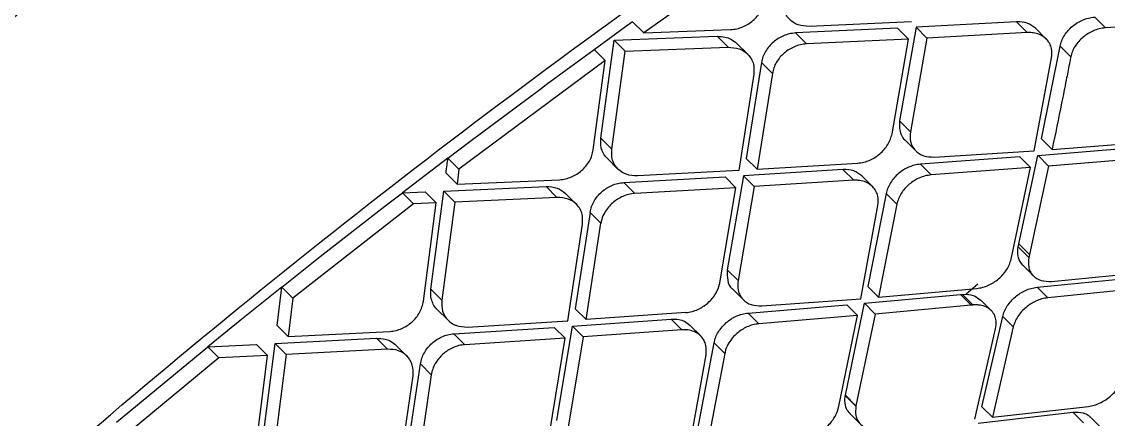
# Model space of a CAD drawing. Extents: x 943 to 1030, y 781 to 934.
# Drawn here: x 954.313 to 956.021, y 880.172 to 880.796 of the extents above; entities that cross this region are included whole.
import ezdxf

# ---------------------------------------------------------------- set-up
doc = ezdxf.new("R2010")
doc.units = 0
doc.header["$MEASUREMENT"] = 0
doc.layers.add('1', color=4, linetype='Continuous')

# ---------------------------------------------------------------- blocks, each defined once
blk = doc.blocks.new('AIRA')
at = {"layer": '1', "color": 3, "linetype": 'Continuous', "lineweight": 25}
for p, q in [((12.3161, 77.7568), (12.1129, 77.613)), ((12.8388, 77.6206), (12.8219, 77.6375)), ((12.0351, 77.587), (12.0844, 77.6227)), ((12.0844, 77.6227), (12.0952, 77.6305)), ((12.0955, 77.6304), (12.1129, 77.613)), ((12.1129, 77.613), (12.2496, 77.618)), ((12.5121, 77.6203), (12.3517, 77.6127)), ((12.5337, 77.6304), (12.3731, 77.623)), ((12.5292, 77.6032), (12.5121, 77.6203)), ((12.5411, 77.6218), (12.5153, 77.4747)), ((12.699, 77.6303), (12.5411, 77.6218)), ((12.5582, 77.6047), (12.5412, 77.6217)), ((12.716, 77.6133), (12.699, 77.6303)), ((12.7458, 77.6032), (12.7289, 77.6202)), ((12.9966, 77.6308), (12.8388, 77.6206)), ((12.0456, 77.4477), (12.0664, 77.6015)), ((12.0664, 77.6015), (12.2284, 77.6075)), ((12.0664, 77.6015), (12.0838, 77.5841)), ((12.2456, 77.5903), (12.2284, 77.6075)), ((12.3689, 77.5955), (12.3517, 77.6127)), ((12.5292, 77.6032), (12.3689, 77.5955)), ((12.5033, 77.4545), (12.5292, 77.6032)), ((12.5582, 77.6047), (12.5323, 77.4577)), ((12.716, 77.6133), (12.5582, 77.6047)), ((11.9598, 77.5317), (12.0352, 77.5868)), ((12.0352, 77.5867), (12.0525, 77.5694)), ((12.0628, 77.4305), (12.0838, 77.5841)), ((12.0838, 77.5841), (12.2456, 77.5903)), ((12.2764, 77.5792), (12.2592, 77.5964)), ((12.7382, 77.4466), (12.7674, 77.592)), ((12.7843, 77.5751), (12.7674, 77.592)), ((12.0525, 77.5694), (11.8225, 77.3988)), ((12.0336, 77.4292), (12.0525, 77.5694)), ((12.2981, 77.5664), (12.2742, 77.4157)), ((12.3152, 77.5492), (12.2981, 77.5664)), ((12.7266, 77.4277), (12.7542, 77.5736)), ((12.2861, 77.5479), (12.2624, 77.3969)), ((12.3152, 77.5492), (12.2912, 77.3986)), ((11.9496, 77.5242), (11.9598, 77.5317)), ((11.8394, 77.4422), (11.9496, 77.5242)), ((12.5323, 77.4577), (12.5153, 77.4747)), ((12.0628, 77.4305), (12.0456, 77.4477)), ((12.5237, 77.4445), (12.5407, 77.4276)), ((12.755, 77.4299), (12.7382, 77.4466)), ((11.8052, 77.4163), (11.8394, 77.4422)), ((12.5698, 77.4178), (12.7266, 77.4277)), ((12.7327, 77.4204), (12.8782, 77.4322)), ((12.755, 77.4299), (12.9106, 77.4422)), ((11.7337, 77.3621), (11.805, 77.4164)), ((11.8225, 77.3988), (11.8051, 77.4162)), ((12.0554, 77.4163), (12.0725, 77.3991)), ((12.2742, 77.4157), (12.2912, 77.3986)), ((12.7044, 77.4182), (12.548, 77.4066)), ((12.7029, 77.2818), (12.7327, 77.4204)), ((12.7212, 77.4014), (12.7044, 77.4182)), ((12.7495, 77.4036), (12.7328, 77.4204)), ((12.8949, 77.4155), (12.7495, 77.4036)), ((11.8225, 77.3988), (11.8195, 77.3753)), ((12.2624, 77.3969), (12.1031, 77.3883)), ((12.4262, 77.3983), (12.2697, 77.3884)), ((12.2912, 77.3986), (12.4495, 77.4083)), ((12.4431, 77.3814), (12.4262, 77.3983)), ((12.5649, 77.3898), (12.548, 77.4066)), ((12.7212, 77.4014), (12.5649, 77.3898)), ((12.6905, 77.2575), (12.7212, 77.4014)), ((12.7495, 77.4036), (12.7196, 77.2651)), ((11.8195, 77.3753), (11.8022, 77.3926)), ((11.8195, 77.3753), (11.9805, 77.3823)), ((12.0818, 77.3778), (12.2409, 77.3867)), ((12.099, 77.3607), (12.0818, 77.3778)), ((12.2579, 77.3697), (12.2409, 77.3867)), ((12.2697, 77.3884), (12.2444, 77.2408)), ((12.2867, 77.3714), (12.2697, 77.3884)), ((12.4431, 77.3814), (12.2867, 77.3714)), ((12.4727, 77.3715), (12.4558, 77.3884)), ((11.7169, 77.349), (11.7338, 77.3619)), ((11.7336, 77.3618), (11.7694, 77.3633)), ((11.7512, 77.3445), (11.7338, 77.3618)), ((11.7867, 77.3459), (11.7694, 77.3633)), ((11.7784, 77.2102), (11.7987, 77.3645)), ((11.7987, 77.3645), (11.9594, 77.3717)), ((11.816, 77.3472), (11.7987, 77.3644)), ((11.9594, 77.3717), (11.9766, 77.3545)), ((12.0072, 77.3436), (11.9901, 77.3608)), ((12.2579, 77.3697), (12.0989, 77.3607)), ((12.2326, 77.2204), (12.2579, 77.3697)), ((12.2867, 77.3714), (12.2613, 77.2239)), ((12.4941, 77.3606), (12.4655, 77.2146)), ((12.511, 77.3437), (12.4941, 77.3606)), ((11.7512, 77.3445), (11.5614, 77.1962)), ((11.7061, 77.3406), (11.7169, 77.349)), ((11.7867, 77.3459), (11.7512, 77.3445)), ((11.7666, 77.1914), (11.7867, 77.3459)), ((11.816, 77.3472), (11.7955, 77.193)), ((11.9766, 77.3545), (11.816, 77.3471)), ((12.4541, 77.1954), (12.4811, 77.342)), ((12.511, 77.3437), (12.4822, 77.1978)), ((11.6045, 77.2616), (11.7061, 77.3406)), ((12.0287, 77.331), (12.0054, 77.1797)), ((12.0458, 77.3139), (12.0287, 77.331)), ((11.9938, 77.1608), (12.0169, 77.3123)), ((12.0224, 77.1627), (12.0458, 77.3139)), ((12.7011, 77.2728), (12.7018, 77.2767)), ((12.7018, 77.2767), (12.7029, 77.2817)), ((12.7184, 77.26), (12.7018, 77.2767)), ((12.7196, 77.2651), (12.7029, 77.2817)), ((11.544, 77.2138), (11.6045, 77.2616)), ((12.7196, 77.2651), (12.7185, 77.26)), ((12.2613, 77.2239), (12.2444, 77.2408)), ((12.7089, 77.2479), (12.7255, 77.2313)), ((12.7314, 77.2134), (12.8842, 77.2286)), ((12.7539, 77.2226), (12.9069, 77.2376)), ((11.4785, 77.1615), (11.5439, 77.2139)), ((11.5368, 77.1532), (11.544, 77.2138)), ((11.544, 77.2136), (11.5614, 77.1962)), ((11.7955, 77.193), (11.7783, 77.2102)), ((12.2528, 77.2106), (12.2697, 77.1938)), ((12.4822, 77.1978), (12.4655, 77.2145)), ((12.4822, 77.1978), (12.6365, 77.2116)), ((12.6383, 77.2184), (12.62, 77.2025)), ((12.748, 77.1968), (12.7314, 77.2134)), ((12.9007, 77.2121), (12.748, 77.1968)), ((11.5614, 77.1962), (11.5542, 77.1359)), ((12.2986, 77.1841), (12.4541, 77.1954)), ((12.43, 77.0437), (12.4601, 77.1882)), ((12.4601, 77.1882), (12.6108, 77.2019)), ((12.4769, 77.1714), (12.4602, 77.1882)), ((12.6108, 77.2019), (12.6141, 77.2022)), ((12.6275, 77.1852), (12.6108, 77.2018)), ((12.6141, 77.2022), (12.6198, 77.2024)), ((12.6308, 77.1855), (12.6141, 77.2022)), ((12.6592, 77.1769), (12.6426, 77.1935)), ((11.7881, 77.1787), (11.8053, 77.1615)), ((12.0224, 77.1627), (12.0053, 77.1797)), ((12.1793, 77.1737), (12.0224, 77.1627)), ((12.277, 77.1728), (12.4321, 77.1857)), ((12.2938, 77.156), (12.277, 77.1728)), ((12.4488, 77.169), (12.4321, 77.1857)), ((12.4769, 77.1714), (12.4466, 77.0271)), ((12.6275, 77.1852), (12.4769, 77.1714)), ((12.6308, 77.1855), (12.6275, 77.1852)), ((11.4447, 77.1342), (11.4785, 77.1615)), ((11.8357, 77.1509), (11.9938, 77.1608)), ((12.001, 77.1524), (12.1562, 77.1635)), ((12.1731, 77.1466), (12.1562, 77.1635)), ((12.4488, 77.169), (12.2938, 77.156)), ((12.4189, 77.0243), (12.4488, 77.169)), ((12.6445, 77.0257), (12.6773, 77.1675)), ((12.6939, 77.151), (12.6773, 77.1675)), ((11.5542, 77.1359), (11.5368, 77.1532)), ((11.5542, 77.1359), (11.714, 77.144)), ((11.8145, 77.1403), (11.9724, 77.1504)), ((11.8316, 77.1232), (11.8145, 77.1403)), ((11.9894, 77.1334), (11.9724, 77.1504)), ((11.9764, 77.004), (12.001, 77.1524)), ((12.018, 77.1354), (12.001, 77.1523)), ((12.1731, 77.1466), (12.018, 77.1354)), ((12.2025, 77.1369), (12.1857, 77.1538)), ((12.6336, 77.0062), (12.6662, 77.1482)), ((12.6939, 77.151), (12.661, 77.0092)), ((11.2842, 77.0014), (11.4276, 77.12)), ((11.4275, 77.1202), (11.4446, 77.1341)), ((11.4275, 77.12), (11.5043, 77.1235)), ((11.4278, 77.12), (11.4452, 77.1026)), ((11.5216, 77.1062), (11.5043, 77.1235)), ((11.5138, 76.9699), (11.5334, 77.1249)), ((11.5334, 77.1249), (11.693, 77.1333)), ((11.5507, 77.1076), (11.5334, 77.1249)), ((11.693, 77.1333), (11.7102, 77.1161)), ((11.7406, 77.1054), (11.7235, 77.1226)), ((11.9894, 77.1334), (11.8316, 77.1232)), ((11.9648, 76.9834), (11.9894, 77.1334)), ((12.018, 77.1354), (11.9933, 76.9872)), ((12.1958, 76.9794), (12.2237, 77.1262)), ((12.2405, 77.1094), (12.2237, 77.1262)), ((11.5216, 77.1062), (11.4452, 77.1026)), ((11.5022, 76.951), (11.5216, 77.1062)), ((11.5507, 77.1076), (11.531, 76.9528)), ((11.7102, 77.1161), (11.5507, 77.1076)), ((12.1847, 76.9601), (12.2109, 77.1074)), ((12.2405, 77.1094), (12.2125, 76.9627)), ((11.4452, 77.1026), (11.3016, 76.9837)), ((11.7393, 76.9409), (11.7619, 77.093)), ((11.779, 77.0759), (11.7619, 77.093)), ((11.7279, 76.9218), (11.7503, 77.0741)), ((11.779, 77.0759), (11.7563, 76.9239)), ((12.4291, 77.0352), (12.4299, 77.0432)), ((12.4465, 77.0266), (12.4299, 77.0432)), ((12.43, 77.0437), (12.4466, 77.0271)), ((12.4465, 77.0266), (12.4466, 77.0271)), ((12.6445, 77.0257), (12.661, 77.0092)), ((12.661, 77.0092), (12.812, 77.0263)), ((12.4371, 77.0149), (12.4537, 76.9983)), ((12.6385, 77.0001), (12.7877, 77.0172)), ((12.8042, 77.0007), (12.7877, 77.0172)), ((12.8317, 76.993), (12.8152, 77.0094))]:
    blk.add_line(p, q, dxfattribs=at)
for points, knots in [([(5.8781, 75.3976), (6.025, 75.6344), (6.3184, 76.1075), (6.8017, 76.789), (7.3154, 77.4479), (7.8612, 78.0809), (8.4367, 78.6868), (9.0425, 79.2624), (9.6753, 79.8085), (10.3342, 80.3223), (11.0157, 80.8057), (11.4887, 81.0991), (11.7253, 81.2459)], [0, 0, 0, 0, 0.100042, 0.199933, 0.299921, 0.400058, 0.500026, 0.599962, 0.700077, 0.800123, 0.900018, 1, 1, 1, 1]), ([(11.8618, 81.0183), (11.6291, 80.8735), (11.1639, 80.584), (10.4935, 80.1075), (9.8453, 79.6012), (9.2228, 79.0634), (8.6273, 78.4963), (8.0602, 77.9007), (7.5224, 77.2782), (7.0162, 76.63), (6.5396, 75.9596), (6.2501, 75.4942), (6.1051, 75.2613)], [0, 0, 0, 0, 0.100007, 0.199908, 0.299949, 0.40005, 0.499964, 0.599911, 0.700038, 0.800024, 0.899928, 1, 1, 1, 1]), ([(6.9071, 74.5174), (7.034, 74.7072), (7.2873, 75.0862), (7.6935, 75.6372), (8.1178, 76.1738), (8.5619, 76.6955), (9.0251, 77.2015), (9.5061, 77.6903), (10.0039, 78.1608), (10.518, 78.6127), (11.0482, 79.046), (11.5939, 79.4591), (12.1527, 79.8543), (12.5366, 80.099), (12.7287, 80.2215)], [0, 0, 0, 0, 0.083512, 0.166712, 0.249853, 0.333077, 0.416479, 0.499832, 0.583025, 0.666209, 0.749518, 0.832976, 0.916394, 1, 1, 1, 1]), ([(7.0057, 74.4462), (7.1576, 74.6722), (7.4612, 75.1237), (7.9546, 75.7756), (8.4742, 76.4074), (9.0216, 77.0165), (9.5626, 77.5694), (10.0908, 78.0694), (10.6018, 78.52), (11.1287, 78.9523), (11.6712, 79.3645), (12.2268, 79.7583), (12.6085, 80.0019), (12.7993, 80.1238)], [0, 0, 0, 0, 0.100069, 0.199912, 0.299747, 0.399786, 0.499827, 0.583023, 0.66622, 0.749552, 0.833045, 0.916507, 1, 1, 1, 1]), ([(7.6325, 74.2262), (7.7636, 74.4414), (8.0261, 74.8721), (8.457, 75.4959), (8.9157, 76.0985), (9.4047, 76.6738), (9.9235, 77.2193), (10.4765, 77.7308), (11.0601, 78.2107), (11.67, 78.6591), (12.2991, 79.08), (12.733, 79.334), (12.9499, 79.4609)], [0, 0, 0, 0, 0.100262, 0.200594, 0.3008419, 0.4004929, 0.4997617, 0.5991068, 0.6990092, 0.7993777, 0.8996698, 1, 1, 1, 1]), ([(7.6564, 74.2129), (7.7376, 74.347), (7.892, 74.6021), (8.1223, 74.9589), (8.3364, 75.272), (8.5306, 75.5431), (8.7027, 75.7735), (8.8503, 75.9644), (8.9559, 76.0966), (9.0249, 76.1814), (9.0645, 76.2295), (9.1168, 76.2927), (9.1846, 76.3735), (9.2705, 76.4737), (9.3577, 76.5735), (9.5065, 76.7405), (9.6692, 76.9156), (9.8234, 77.0737), (9.8919, 77.1424), (9.9221, 77.1725), (9.9354, 77.1856), (9.9413, 77.1914), (9.9439, 77.194), (9.9451, 77.1952), (9.9457, 77.1958), (9.9459, 77.196), (9.9459, 77.196), (9.9459, 77.196), (9.946, 77.196), (9.9461, 77.1962), (9.9468, 77.1968), (9.9493, 77.1994), (9.9596, 77.2095), (9.9825, 77.232), (10.0218, 77.2703), (10.084, 77.3302), (10.1728, 77.4142), (10.2919, 77.5242), (10.3971, 77.6184), (10.4795, 77.6907), (10.5306, 77.7351), (10.5843, 77.7812), (10.6405, 77.8289), (10.6994, 77.8783), (10.7609, 77.9293), (10.8235, 77.9805), (11.0274, 78.1455), (11.3803, 78.4163), (11.8937, 78.7774), (12.4207, 79.1205), (12.7819, 79.3311), (12.9625, 79.4364)], [0, 0, 0, 0, 0.062481, 0.118844, 0.169135, 0.213352, 0.251461, 0.283422, 0.309236, 0.318658, 0.3269, 0.333965, 0.351242, 0.368824, 0.386373, 0.403893, 0.457678, 0.481272, 0.491642, 0.496202, 0.498209, 0.499091, 0.49948, 0.499651, 0.499785, 0.499785, 0.499785, 0.499787, 0.499791, 0.499809, 0.499878, 0.500152, 0.501246, 0.505611, 0.512881, 0.523059, 0.53994, 0.561408, 0.587481, 0.596044, 0.605011, 0.61438, 0.624154, 0.634334, 0.64492, 0.655914, 0.66648, 0.749216, 0.832806, 0.916374, 1, 1, 1, 1]), ([(8.1478, 74.1557), (8.1562, 74.1696), (8.1782, 74.2059), (8.2181, 74.2721), (8.2646, 74.3489), (8.3106, 74.4241), (8.3503, 74.488), (8.3885, 74.5484), (8.4275, 74.6092), (8.4987, 74.7191), (8.6019, 74.8746), (8.7743, 75.1256), (8.99, 75.4243), (9.2691, 75.787), (9.5763, 76.1596), (9.9148, 76.5375), (10.2992, 76.9312), (10.7383, 77.3375), (11.2359, 77.7512), (11.6974, 78.0977), (12.1121, 78.3852), (12.379, 78.559), (12.5548, 78.6691), (12.6371, 78.7199), (12.72, 78.7702), (12.8007, 78.8186), (12.8837, 78.8676), (12.9657, 78.9147), (13.0227, 78.9473), (13.049, 78.9624)], [0, 0, 0, 0, 0.007015, 0.018363, 0.033423, 0.04585, 0.056436, 0.065972, 0.076735, 0.087613, 0.12255, 0.157338, 0.219068, 0.281467, 0.354683, 0.427219, 0.500115, 0.591822, 0.685047, 0.779146, 0.840884, 0.903128, 0.916964, 0.930722, 0.945004, 0.958992, 0.971501, 0.986828, 1, 1, 1, 1]), ([(8.1602, 74.1491), (8.2809, 74.347), (8.5223, 74.7427), (8.9211, 75.3141), (9.3448, 75.8661), (9.7957, 76.394), (10.2751, 76.8929), (10.7834, 77.3614), (11.3192, 77.8012), (11.8788, 78.2127), (12.4566, 78.5995), (12.8556, 78.8328), (13.0551, 78.9495)], [0, 0, 0, 0, 0.100345, 0.20059, 0.300906, 0.400755, 0.500092, 0.599382, 0.699069, 0.799349, 0.899659, 1, 1, 1, 1]), ([(8.8026, 74.1015), (8.9382, 74.3142), (9.2093, 74.7396), (9.6633, 75.3469), (10.1504, 75.9281), (10.6743, 76.4766), (11.2335, 76.9888), (11.8241, 77.4633), (12.4396, 77.904), (12.8692, 78.166), (13.0839, 78.2971)], [0, 0, 0, 0, 0.125001, 0.250001, 0.375003, 0.499997, 0.624991, 0.749994, 0.874996, 1, 1, 1, 1]), ([(16.7635, 77.6975), (16.438, 77.4073), (15.787, 76.8269), (14.8258, 75.9334), (13.8771, 75.0243), (12.943, 74.0988), (12.0242, 73.1586), (11.1221, 72.2041), (10.236, 71.2375), (9.661, 70.5833), (9.3735, 70.2562)], [0, 0, 0, 0, 0.125, 0.25, 0.375, 0.5, 0.625, 0.75, 0.875, 1, 1, 1, 1]), ([(12.2496, 77.618), (12.2529, 77.6183), (12.2592, 77.6189), (12.2714, 77.6229), (12.2827, 77.6298), (12.2917, 77.6389), (12.2973, 77.6468), (12.3014, 77.6555), (12.3026, 77.6614), (12.3032, 77.6644)], [0, 0, 0, 0, 0.135896, 0.264503, 0.500847, 0.622163, 0.745226, 0.870902, 1, 1, 1, 1]), ([(12.3731, 77.623), (12.367, 77.6234), (12.3549, 77.6243), (12.341, 77.6338), (12.3322, 77.6478), (12.3325, 77.6597), (12.3326, 77.6655)], [0, 0, 0, 0, 0.25054, 0.501397, 0.758395, 1, 1, 1, 1]), ([(12.7674, 77.592), (12.7681, 77.5949), (12.7696, 77.6006), (12.774, 77.6089), (12.7798, 77.6166), (12.789, 77.6255), (12.8002, 77.6323), (12.8123, 77.6365), (12.8186, 77.6372), (12.8219, 77.6376)], [0, 0, 0, 0, 0.128095, 0.25352, 0.376904, 0.498937, 0.733436, 0.862666, 1, 1, 1, 1]), ([(12.7288, 77.6201), (12.7248, 77.6232), (12.7168, 77.6296), (12.705, 77.6301), (12.699, 77.6303)], [0, 0, 0, 0, 0.493889, 1, 1, 1, 1]), ([(12.8388, 77.6206), (12.8356, 77.6203), (12.8293, 77.6195), (12.8172, 77.6153), (12.8059, 77.6085), (12.7966, 77.5996), (12.7908, 77.5919), (12.7864, 77.5836), (12.785, 77.578), (12.7843, 77.5751)], [0, 0, 0, 0, 0.13734, 0.266535, 0.500813, 0.625263, 0.74975, 0.874437, 1, 1, 1, 1]), ([(12.2284, 77.6075), (12.2326, 77.6073), (12.2405, 77.6069), (12.2511, 77.6032), (12.2563, 77.5987), (12.2592, 77.5963)], [0, 0, 0, 0, 0.351667, 0.646042, 1, 1, 1, 1]), ([(12.3517, 77.6127), (12.3485, 77.6124), (12.3421, 77.6117), (12.33, 77.6076), (12.3188, 77.6008), (12.3098, 77.5917), (12.3042, 77.5839), (12.3, 77.5753), (12.2987, 77.5694), (12.2981, 77.5664)], [0, 0, 0, 0, 0.1365147, 0.2653256, 0.50067, 0.6215308, 0.7444783, 0.8703859, 1, 1, 1, 1]), ([(12.7542, 77.5736), (12.7545, 77.5787), (12.7551, 77.5868), (12.7513, 77.5964), (12.7455, 77.6044), (12.7366, 77.6103), (12.7265, 77.6129), (12.7201, 77.6134), (12.717, 77.6134), (12.7162, 77.6133), (12.716, 77.6133), (12.716, 77.6133), (12.716, 77.6133)], [0, 0, 0, 0, 0.223613, 0.354739, 0.49867, 0.715827, 0.871949, 0.966732, 0.991062, 0.997453, 0.999722, 1, 1, 1, 1]), ([(12.2456, 77.5903), (12.2517, 77.5898), (12.2639, 77.589), (12.278, 77.5793), (12.2867, 77.5652), (12.2863, 77.5533), (12.2861, 77.5479)], [0, 0, 0, 0, 0.250814, 0.501482, 0.771245, 1, 1, 1, 1]), ([(12.3689, 77.5955), (12.3656, 77.5952), (12.3593, 77.5946), (12.3472, 77.5905), (12.3359, 77.5836), (12.3269, 77.5746), (12.3213, 77.5667), (12.3171, 77.5581), (12.3159, 77.5522), (12.3152, 77.5492)], [0, 0, 0, 0, 0.136582, 0.265486, 0.501095, 0.621611, 0.744519, 0.8704, 1, 1, 1, 1]), ([(12.7843, 77.5751), (12.7841, 77.5738), (12.7833, 77.57), (12.7809, 77.5579), (12.7764, 77.5351), (12.7675, 77.4904), (12.76, 77.4541), (12.755, 77.4299)], [0, 0, 0, 0, 0.027614, 0.078222, 0.248424, 0.497807, 1, 1, 1, 1]), ([(12.5153, 77.4747), (12.5149, 77.4695), (12.5143, 77.4614), (12.5182, 77.452), (12.5209, 77.4465), (12.5236, 77.4448), (12.5239, 77.4447)], [0, 0, 0, 0, 0.432682, 0.690375, 0.975425, 1, 1, 1, 1]), ([(12.0554, 77.4163), (12.0552, 77.4165), (12.0525, 77.4185), (12.0493, 77.4241), (12.0451, 77.4341), (12.0454, 77.4425), (12.0456, 77.4477)], [0, 0, 0, 0, 0.021667, 0.315046, 0.575994, 1, 1, 1, 1]), ([(12.4495, 77.4083), (12.4527, 77.4087), (12.4589, 77.4095), (12.4709, 77.4137), (12.4821, 77.4206), (12.4912, 77.4296), (12.4969, 77.4374), (12.5012, 77.4459), (12.5026, 77.4516), (12.5033, 77.4545)], [0, 0, 0, 0, 0.135632, 0.26416, 0.500376, 0.622833, 0.746478, 0.871985, 1, 1, 1, 1]), ([(12.5323, 77.4577), (12.5319, 77.4525), (12.5313, 77.4443), (12.535, 77.4346), (12.5411, 77.4261), (12.5523, 77.4186), (12.564, 77.4181), (12.5698, 77.4178)], [0, 0, 0, 0, 0.2296395, 0.3596582, 0.4997132, 0.7503378, 1, 1, 1, 1]), ([(11.9805, 77.3823), (11.9838, 77.3826), (11.99, 77.3833), (11.9994, 77.3865), (12.0079, 77.3909), (12.0156, 77.3967), (12.0223, 77.4036), (12.0278, 77.4116), (12.0318, 77.4202), (12.033, 77.4262), (12.0336, 77.4292)], [0, 0, 0, 0, 0.135074, 0.263251, 0.38506, 0.50112, 0.622013, 0.744916, 0.870654, 1, 1, 1, 1]), ([(12.1031, 77.3883), (12.097, 77.3886), (12.0888, 77.3891), (12.0788, 77.3938), (12.0719, 77.399), (12.0664, 77.4067), (12.0624, 77.4168), (12.0626, 77.4252), (12.0628, 77.4305)], [0, 0, 0, 0, 0.249709, 0.338248, 0.500844, 0.648085, 0.780407, 1, 1, 1, 1]), ([(11.8022, 77.3926), (11.8028, 77.397), (11.8037, 77.4049), (11.8047, 77.4127), (11.8051, 77.4162)], [0, 0, 0, 0, 0.56, 1, 1, 1, 1]), ([(12.4558, 77.3883), (12.4518, 77.3914), (12.4439, 77.3978), (12.4321, 77.3981), (12.4262, 77.3983)], [0, 0, 0, 0, 0.493697, 1, 1, 1, 1]), ([(12.548, 77.4066), (12.5448, 77.4062), (12.5386, 77.4054), (12.5266, 77.4011), (12.5155, 77.3943), (12.5064, 77.3853), (12.5007, 77.3776), (12.4963, 77.3692), (12.4948, 77.3634), (12.4941, 77.3606)], [0, 0, 0, 0, 0.13658, 0.265416, 0.500187, 0.621982, 0.745466, 0.871276, 1, 1, 1, 1]), ([(12.0287, 77.331), (12.0293, 77.334), (12.0305, 77.3399), (12.0347, 77.3486), (12.0402, 77.3565), (12.0491, 77.3657), (12.0602, 77.3726), (12.0723, 77.3768), (12.0786, 77.3775), (12.0818, 77.3778)], [0, 0, 0, 0, 0.130044, 0.256075, 0.378808, 0.499194, 0.735423, 0.864058, 1, 1, 1, 1]), ([(12.4811, 77.342), (12.4814, 77.347), (12.482, 77.3551), (12.4782, 77.3647), (12.4725, 77.3727), (12.4636, 77.3785), (12.4538, 77.3811), (12.4473, 77.3815), (12.4442, 77.3815), (12.4434, 77.3814), (12.4431, 77.3814), (12.4431, 77.3814)], [0, 0, 0, 0, 0.22259, 0.354061, 0.498885, 0.713947, 0.869322, 0.964721, 0.989876, 0.998872, 1, 1, 1, 1]), ([(12.5649, 77.3898), (12.5617, 77.3894), (12.5554, 77.3886), (12.5434, 77.3843), (12.5323, 77.3774), (12.5232, 77.3684), (12.5175, 77.3607), (12.5131, 77.3523), (12.5117, 77.3466), (12.511, 77.3437)], [0, 0, 0, 0, 0.136671, 0.265619, 0.500679, 0.622103, 0.745532, 0.871302, 1, 1, 1, 1]), ([(11.9594, 77.3717), (11.9656, 77.3714), (11.9776, 77.3708), (11.9859, 77.364), (11.9899, 77.3606)], [0, 0, 0, 0, 0.514298, 1, 1, 1, 1]), ([(12.099, 77.3607), (12.0957, 77.3604), (12.0894, 77.3597), (12.0774, 77.3555), (12.0661, 77.3484), (12.0571, 77.3392), (12.0511, 77.3302), (12.0469, 77.3218), (12.0461, 77.3159), (12.0458, 77.3139)], [0, 0, 0, 0, 0.13594, 0.264607, 0.500972, 0.624956, 0.749834, 0.912945, 1, 1, 1, 1]), ([(12.0169, 77.3123), (12.017, 77.3177), (12.0174, 77.3296), (12.0088, 77.3437), (11.9948, 77.3533), (11.9827, 77.3541), (11.9766, 77.3545)], [0, 0, 0, 0, 0.228243, 0.498829, 0.75032, 1, 1, 1, 1]), ([(12.6365, 77.2115), (12.6396, 77.212), (12.6457, 77.2129), (12.6576, 77.2173), (12.6687, 77.2243), (12.6779, 77.2332), (12.6837, 77.2409), (12.6882, 77.2491), (12.6897, 77.2547), (12.6905, 77.2575)], [0, 0, 0, 0, 0.13568, 0.264212, 0.499852, 0.623427, 0.747643, 0.873004, 1, 1, 1, 1]), ([(12.7091, 77.2481), (12.7062, 77.2517), (12.7008, 77.2584), (12.701, 77.2682), (12.7011, 77.2728)], [0, 0, 0, 0, 0.534169, 1, 1, 1, 1]), ([(12.7184, 77.26), (12.7179, 77.2549), (12.717, 77.2469), (12.7204, 77.2377), (12.7261, 77.2297), (12.7369, 77.2228), (12.7482, 77.2227), (12.7539, 77.2226)], [0, 0, 0, 0, 0.232854, 0.362829, 0.501703, 0.751076, 1, 1, 1, 1]), ([(12.2444, 77.2408), (12.2442, 77.2352), (12.2438, 77.2241), (12.2482, 77.2137), (12.2527, 77.2109), (12.253, 77.2108)], [0, 0, 0, 0, 0.486382, 0.974507, 1, 1, 1, 1]), ([(12.2613, 77.2239), (12.2609, 77.2187), (12.2604, 77.2104), (12.2641, 77.2008), (12.2702, 77.1923), (12.2813, 77.1849), (12.2929, 77.1844), (12.2986, 77.1841)], [0, 0, 0, 0, 0.228711, 0.359055, 0.499941, 0.75058, 1, 1, 1, 1]), ([(11.7882, 77.1787), (11.788, 77.1789), (11.7853, 77.1809), (11.7821, 77.1865), (11.7779, 77.1966), (11.7782, 77.205), (11.7783, 77.2102)], [0, 0, 0, 0, 0.021063, 0.316622, 0.578413, 1, 1, 1, 1]), ([(12.1793, 77.1737), (12.1825, 77.1741), (12.1887, 77.1749), (12.2006, 77.1792), (12.2118, 77.1863), (12.2208, 77.1955), (12.2279, 77.2054), (12.2312, 77.214), (12.2326, 77.2195), (12.2326, 77.2203), (12.2326, 77.2204)], [0, 0, 0, 0, 0.134989, 0.263304, 0.500403, 0.625479, 0.750316, 0.96755, 0.996269, 1, 1, 1, 1]), ([(12.6773, 77.1675), (12.6781, 77.1703), (12.6797, 77.1759), (12.6843, 77.1841), (12.6902, 77.1918), (12.6993, 77.2007), (12.7104, 77.2076), (12.7221, 77.212), (12.7283, 77.2129), (12.7314, 77.2134)], [0, 0, 0, 0, 0.128128, 0.254076, 0.378303, 0.501487, 0.735025, 0.863589, 1, 1, 1, 1]), ([(11.714, 77.144), (11.7172, 77.1444), (11.7234, 77.1451), (11.7327, 77.1484), (11.7411, 77.1529), (11.7488, 77.1587), (11.7554, 77.1657), (11.7608, 77.1737), (11.7648, 77.1825), (11.766, 77.1884), (11.7666, 77.1914)], [0, 0, 0, 0, 0.134399, 0.262276, 0.384172, 0.500713, 0.62123, 0.744098, 0.87011, 1, 1, 1, 1]), ([(11.7955, 77.193), (11.7955, 77.1871), (11.7953, 77.1752), (11.8037, 77.1617), (11.8126, 77.1556), (11.8229, 77.1515), (11.8296, 77.1512), (11.8357, 77.1509)], [0, 0, 0, 0, 0.24774, 0.499051, 0.720726, 0.750853, 1, 1, 1, 1]), ([(12.6199, 77.2024), (12.625, 77.2018), (12.6341, 77.2007), (12.6397, 77.1954), (12.6422, 77.1931)], [0, 0, 0, 0, 0.562608, 1, 1, 1, 1]), ([(12.748, 77.1968), (12.7449, 77.1964), (12.7387, 77.1954), (12.727, 77.1909), (12.7159, 77.184), (12.7068, 77.1752), (12.7009, 77.1675), (12.6963, 77.1593), (12.6947, 77.1538), (12.6939, 77.151)], [0, 0, 0, 0, 0.136513, 0.26519, 0.498973, 0.621588, 0.745911, 0.871897, 1, 1, 1, 1]), ([(12.2237, 77.1262), (12.2244, 77.1291), (12.2258, 77.1348), (12.2301, 77.1433), (12.2358, 77.1511), (12.2447, 77.1602), (12.2558, 77.1672), (12.2677, 77.1716), (12.2738, 77.1724), (12.277, 77.1728)], [0, 0, 0, 0, 0.129205, 0.255145, 0.378377, 0.499534, 0.735468, 0.864112, 1, 1, 1, 1]), ([(12.6662, 77.1482), (12.6668, 77.1525), (12.6678, 77.1598), (12.6649, 77.1695), (12.6594, 77.1778), (12.6505, 77.1834), (12.6409, 77.1856), (12.6347, 77.1858), (12.6318, 77.1856), (12.631, 77.1856), (12.6308, 77.1856), (12.6308, 77.1856), (12.6308, 77.1856), (12.6308, 77.1856)], [0, 0, 0, 0, 0.1955227, 0.334549, 0.5010654, 0.7182701, 0.8740246, 0.968, 0.9917557, 0.9978168, 0.9993932, 0.9999392, 1, 1, 1, 1]), ([(12.1562, 77.1635), (12.1602, 77.1634), (12.1677, 77.1634), (12.1779, 77.1601), (12.1829, 77.156), (12.1856, 77.1537)], [0, 0, 0, 0, 0.345939, 0.639756, 1, 1, 1, 1]), ([(12.2938, 77.156), (12.2907, 77.1556), (12.2845, 77.1547), (12.2726, 77.1503), (12.2615, 77.1433), (12.2524, 77.1341), (12.2462, 77.1253), (12.2419, 77.1171), (12.2409, 77.1113), (12.2405, 77.1094)], [0, 0, 0, 0, 0.135884, 0.264511, 0.500348, 0.62481, 0.749752, 0.916265, 1, 1, 1, 1]), ([(11.7619, 77.093), (11.7625, 77.096), (11.7637, 77.1019), (11.7678, 77.1107), (11.7733, 77.1186), (11.7821, 77.1279), (11.7932, 77.1349), (11.8051, 77.1392), (11.8113, 77.14), (11.8145, 77.1403)], [0, 0, 0, 0, 0.130831, 0.257309, 0.380119, 0.500065, 0.736784, 0.864968, 1, 1, 1, 1]), ([(12.2109, 77.1074), (12.2112, 77.1124), (12.2117, 77.1205), (12.208, 77.1301), (12.2023, 77.138), (12.1936, 77.1438), (12.1838, 77.1464), (12.1773, 77.1468), (12.174, 77.1468), (12.1732, 77.1466), (12.1731, 77.1466)], [0, 0, 0, 0, 0.221226, 0.353117, 0.499071, 0.712076, 0.866719, 0.962729, 0.996175, 1, 1, 1, 1]), ([(11.693, 77.1333), (11.6976, 77.1331), (11.7056, 77.1328), (11.7159, 77.1289), (11.7208, 77.1247), (11.7234, 77.1225)], [0, 0, 0, 0, 0.381618, 0.669746, 1, 1, 1, 1]), ([(11.8316, 77.1232), (11.8284, 77.1229), (11.8222, 77.1221), (11.8102, 77.1178), (11.7992, 77.1108), (11.7904, 77.1015), (11.785, 77.0935), (11.7809, 77.0848), (11.7796, 77.0789), (11.779, 77.0759)], [0, 0, 0, 0, 0.1353, 0.263641, 0.500328, 0.620204, 0.743015, 0.869388, 1, 1, 1, 1]), ([(11.7503, 77.0741), (11.7504, 77.08), (11.7506, 77.0918), (11.7427, 77.1046), (11.7343, 77.1108), (11.7293, 77.113), (11.7279, 77.1136), (11.7223, 77.1156), (11.7162, 77.1159), (11.7102, 77.1161)], [0, 0, 0, 0, 0.247311, 0.498753, 0.684096, 0.732446, 0.74921, 0.751084, 1, 1, 1, 1]), ([(12.812, 77.0263), (12.8151, 77.0268), (12.8211, 77.0278), (12.8328, 77.0324), (12.8438, 77.0394), (12.853, 77.0482), (12.859, 77.0558), (12.8636, 77.0639), (12.8653, 77.0693), (12.8661, 77.0721)], [0, 0, 0, 0, 0.135842, 0.264231, 0.498388, 0.623062, 0.747963, 0.873481, 1, 1, 1, 1]), ([(12.4375, 77.0152), (12.4354, 77.0175), (12.4303, 77.0227), (12.4295, 77.0306), (12.4291, 77.0352)], [0, 0, 0, 0, 0.424235, 1, 1, 1, 1]), ([(12.3655, 76.9778), (12.3686, 76.9783), (12.3746, 76.9792), (12.3864, 76.9837), (12.3974, 76.9909), (12.4066, 77), (12.4129, 77.0087), (12.4173, 77.0168), (12.4185, 77.0224), (12.4189, 77.0243)], [0, 0, 0, 0, 0.134833, 0.263052, 0.499691, 0.625005, 0.749677, 0.916927, 1, 1, 1, 1]), ([(12.4465, 77.0266), (12.446, 77.0215), (12.4453, 77.0136), (12.4487, 77.0045), (12.4544, 76.9966), (12.4651, 76.9899), (12.4763, 76.9899), (12.4819, 76.9899)], [0, 0, 0, 0, 0.231333, 0.361672, 0.501637, 0.751144, 1, 1, 1, 1]), ([(12.7877, 77.0172), (12.7933, 77.0172), (12.8024, 77.0173), (12.8109, 77.0133), (12.8141, 77.0104), (12.8152, 77.0093)], [0, 0, 0, 0, 0.509441, 0.82914, 1, 1, 1, 1])]:
    blk.add_open_spline(points, degree=3, knots=knots, dxfattribs=at)

msp = doc.modelspace()

# ---------------------------------------------------------------- block references
at = {"layer": '1'}
msp.add_blockref('AIRA', (943.1775, 803.1658), dxfattribs=at)

doc.saveas('drawing.dxf')
